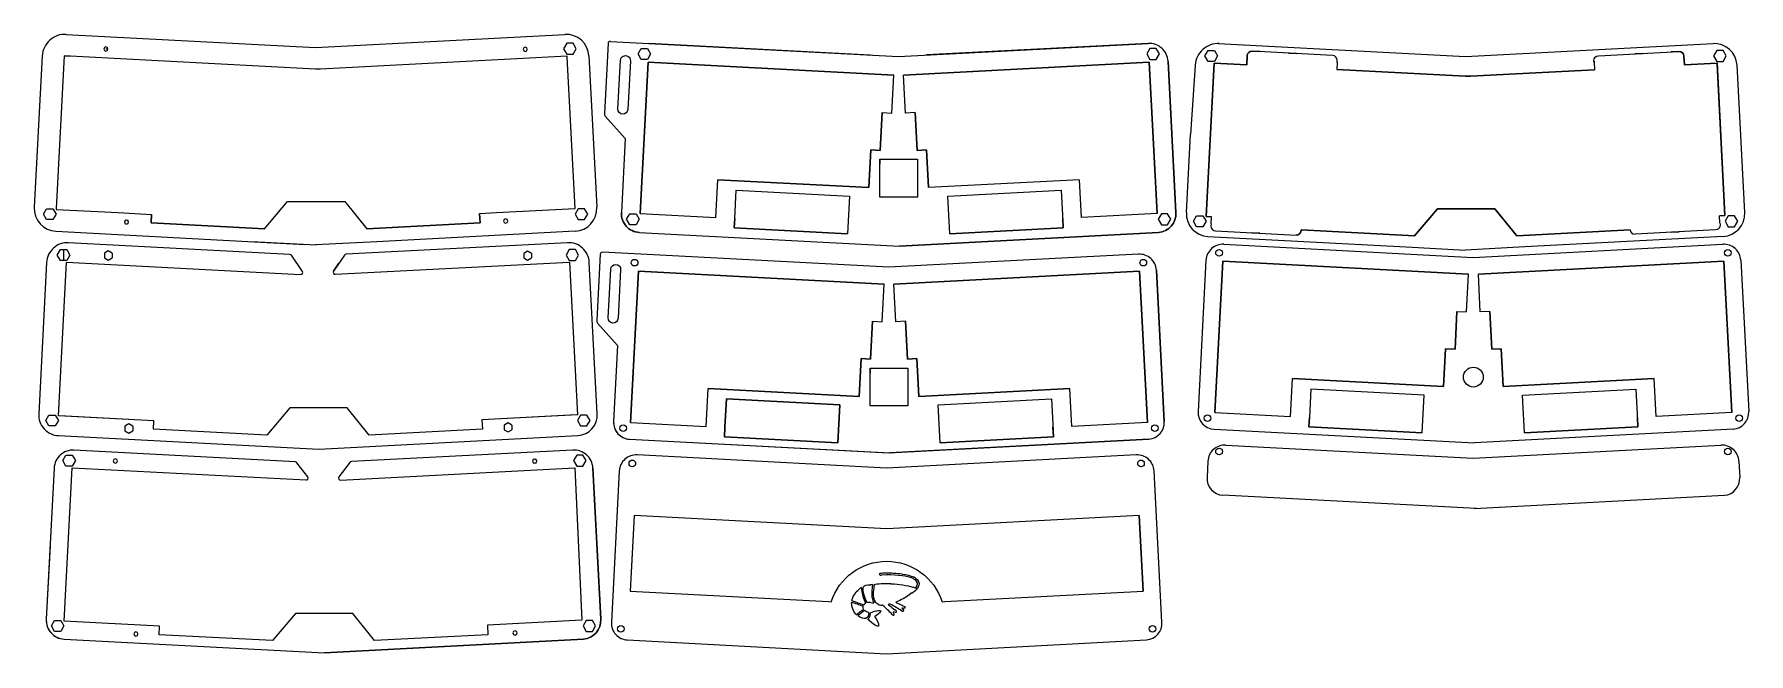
# Model space of a CAD drawing. Header units: millimetres. Extents: x 74 to 937, y -232 to 80.
import ezdxf

# ---------------------------------------------------------------- set-up
doc = ezdxf.new("R2010")
doc.units = ezdxf.units.MM
doc.layers.get('0').update_dxf_attribs({"lineweight": 5, "true_color": 0xffffff})

msp = doc.modelspace()

# ---------------------------------------------------------------- linework, layer by layer
for p, q in [((89.97, 79.64), (215.52, 73.06)), ((215.52, 73.06), (341.07, 79.64)), ((110.99, 72.24), (109.94, 72.24)), ((362.8, 75.17), (360.95, 39.88)), ((363.95, 76.09), (509.05, 68.48)), ((494.98, 69.22), (383.49, 75.06)), ((509.05, 68.48), (634.7, 75.06)), ((634.7, 75.06), (523.21, 69.27)), ((670, 75), (794.61, 68.47)), ((727.7, 69.02), (687.16, 71.15)), ((705.43, 70.19), (709.43, 69.98)), ((705.43, 70.19), (709.43, 69.98)), ((709.43, 69.98), (705.43, 70.19)), ((794.61, 68.47), (919.21, 75)), ((861.52, 68.89), (902.06, 71.02)), ((883.79, 70.06), (879.79, 69.85)), ((883.79, 70.06), (879.79, 69.85)), ((879.79, 69.85), (883.79, 70.06)), ((77.88, 68.76), (73.89, -7.34)), ((88.9, 68.81), (91.84, 68.66)), ((353.16, 68.76), (357.15, -7.34)), ((644.79, 66.07), (648.78, -10.03)), ((648.78, -10.03), (644.8, 66.07)), ((658.52, 64.1), (656.09, 29.23)), ((667.99, 65.22), (670.93, 65.07)), ((684.64, 68.88), (684.4, 64.36)), ((729.93, 65.58), (729.74, 61.98)), ((859.29, 65.45), (859.48, 61.85)), ((904.58, 68.75), (904.82, 64.23)), ((935.18, -9.99), (931.3, 64.12)), ((361.28, 38.49), (371.47, 27.17)), ((371.47, 27.17), (369.52, -10.03)), ((654.03, -9.99), (656.09, 29.23)), ((499.63, 16.8), (499.63, 14.28)), ((518.68, 16.8), (518.68, 14.28)), ((600.25, 6.5), (524.15, 2.52)), ((132.69, -15.19), (132.91, -10.93)), ((189.76, -18.18), (132.69, -15.19)), ((298.35, -15.19), (241.28, -18.18)), ((298.1, -10.44), (298.35, -15.19)), ((426.32, -17.77), (426.57, -13.02)), ((666.47, -15.75), (666.66, -12.15)), ((922.72, -15.25), (922.53, -11.65)), ((84.77, -19.43), (184.64, -24.66)), ((183.45, -24.6), (215.87, -26.3)), ((184.64, -24.66), (210.33, -26.01)), ((246.4, -24.66), (215.52, -26.28)), ((346.27, -19.43), (246.4, -24.66)), ((378.51, -20.01), (509.61, -26.88)), ((378.51, -20.01), (509.61, -26.88)), ((509.61, -26.88), (640, -20)), ((640, -20.01), (509.61, -26.88)), ((664.91, -22.07), (764.78, -27.31)), ((668.69, -19.19), (709.24, -21.32)), ((690.96, -20.36), (686.97, -20.15)), ((690.96, -20.36), (686.97, -20.15)), ((686.97, -20.15), (690.96, -20.36)), ((711.76, -19.05), (711.77, -18.78)), ((924.3, -22.07), (824.44, -27.31)), ((920.49, -18.69), (879.95, -20.82)), ((898.23, -19.86), (902.22, -19.65)), ((898.23, -19.86), (902.22, -19.65)), ((902.22, -19.65), (898.23, -19.86)), ((88.65, -28.66), (88.65, -34.16)), ((111.16, -29.26), (109.16, -30.42)), ((109.16, -30.42), (109.16, -32.73)), ((109.16, -32.73), (111.16, -33.88)), ((113.16, -30.42), (111.16, -29.26)), ((111.16, -33.88), (113.16, -32.73)), ((113.16, -30.42), (113.16, -32.73)), ((322.32, -29.39), (320.32, -30.55)), ((320.32, -30.55), (320.32, -32.85)), ((320.32, -32.85), (322.32, -34.01)), ((324.32, -30.55), (322.32, -29.39)), ((322.32, -34.01), (324.32, -32.85)), ((324.32, -30.55), (324.32, -32.85)), ((629.86, -30.97), (504.2, -37.55)), ((663.9, -34.03), (659.92, -110.13)), ((672.94, -25.99), (798.5, -32.56)), ((764.78, -27.31), (794.61, -28.87)), ((824.44, -27.31), (794.61, -28.87)), ((798.5, -32.56), (924.15, -25.98)), ((933.19, -34.03), (937.18, -110.13)), ((224.51, -39.54), (227.28, -35.51)), ((638.91, -39.01), (642.89, -115.12)), ((494.73, -88.23), (494.73, -90.76)), ((513.78, -88.23), (513.78, -90.76)), ((346.88, -111.75), (299.32, -114.25)), ((134.12, -114.75), (86.56, -112.25)), ((121.52, -116.31), (119.52, -117.46)), ((119.52, -117.46), (119.52, -119.77)), ((119.52, -119.77), (121.52, -120.92)), ((123.52, -117.46), (121.52, -116.31)), ((121.52, -120.92), (123.52, -119.77)), ((123.52, -117.46), (123.52, -119.77)), ((190.97, -121.99), (133.9, -119)), ((299.57, -119), (242.5, -121.99)), ((299.32, -114.25), (299.57, -119)), ((312.43, -115.78), (310.43, -116.94)), ((310.43, -116.94), (310.43, -119.24)), ((310.43, -119.24), (312.43, -120.4)), ((314.43, -116.94), (312.43, -115.78)), ((312.43, -120.4), (314.43, -119.24)), ((314.43, -116.94), (314.43, -119.24)), ((667.96, -119.06), (799.06, -125.93)), ((715.71, -117.82), (715.96, -113.07)), ((929.45, -119.04), (799.06, -125.93)), ((373.67, -124.05), (504.77, -130.92)), ((635.16, -124.05), (504.77, -130.92)), ((673.89, -127.04), (798.5, -133.56)), ((798.5, -133.56), (923.21, -127.03)), ((326.61, -134.98), (326.61, -134.98)), ((664.85, -135.08), (664.41, -143.28)), ((932.25, -135.08), (932.69, -143.33)), ((355.15, -138.52), (359.14, -214.62)), ((359.14, -214.62), (355.16, -138.51)), ((800.01, -158.95), (672.45, -152.21)), ((799.01, -158.9), (924.96, -152.24)), ((375.95, -162.46), (373.95, -200.51)), ((630.25, -162.46), (631.25, -181.48)), ((81.83, -177.42), (79.88, -214.62)), ((631.25, -181.48), (632.25, -200.51)), ((496.83, -197.32), (496.86, -197.13)), ((496.86, -197.13), (497.31, -197.09)), ((517.62, -193.89), (517.62, -193.89)), ((493.24, -206.2), (493.18, -206.11)), ((494.93, -206.24), (493.24, -206.2)), ((504.71, -206.95), (504.59, -206.98)), ((504.93, -207.06), (504.71, -206.95)), ((494.92, -211.66), (494.95, -211.42)), ((500.93, -207.48), (500.67, -207.48)), ((501.16, -207.67), (500.93, -207.48)), ((122.77, -221.9), (122.77, -221.9)), ((316.72, -221.37), (316.72, -221.37)), ((597.74, -222.92), (597.74, -222.92)), ((88.87, -224.6), (219.96, -231.47)), ((88.87, -224.6), (219.96, -231.47)), ((219.96, -231.47), (350.36, -224.59)), ((350.36, -224.6), (219.96, -231.47))]:
    msp.add_line(p, q)
at = {"color": 0, "linetype": 'Continuous'}
for p, q in [((109.94, 73.29), (109.94, 73.29)), ((109.94, 73.29), (109.94, 73.29)), ((109.94, 73.29), (109.94, 73.29)), ((321.1, 73.16), (321.1, 73.16)), ((321.1, 73.16), (321.1, 73.16)), ((321.1, 73.16), (321.1, 73.16)), ((322.15, 72.11), (322.15, 72.11)), ((689.03, 69.7), (689.03, 69.7)), ((689.03, 69.7), (689.03, 69.7)), ((689.03, 69.7), (689.03, 69.7)), ((729.93, 65.58), (729.97, 66.5)), ((729.93, 65.58), (729.97, 66.5)), ((859.29, 65.45), (859.25, 66.37)), ((859.29, 65.45), (859.25, 66.37)), ((859.5, 65.26), (859.46, 66.18)), ((120.3, -13.75), (120.3, -13.75)), ((120.3, -13.75), (120.3, -13.75)), ((120.3, -13.75), (120.3, -13.75)), ((121.35, -14.8), (121.35, -14.8)), ((311.21, -13.23), (311.21, -13.23)), ((311.21, -13.23), (311.21, -13.23)), ((311.21, -13.23), (311.21, -13.23)), ((312.26, -14.28), (312.26, -14.28)), ((666.47, -15.75), (666.42, -16.67)), ((666.47, -15.75), (666.42, -16.67)), ((922.72, -15.25), (922.77, -16.17)), ((922.72, -15.25), (922.77, -16.17)), ((114.69, -133.92), (114.69, -133.92)), ((114.69, -133.92), (114.69, -133.92)), ((114.69, -133.92), (114.69, -133.92)), ((325.85, -134.05), (325.85, -134.05)), ((325.85, -134.05), (325.85, -134.05)), ((325.85, -134.05), (325.85, -134.05)), ((326.9, -135.1), (326.9, -135.1)), ((125.05, -220.97), (125.05, -220.97)), ((125.05, -220.97), (125.05, -220.97)), ((125.05, -220.97), (125.05, -220.97)), ((126.1, -222.02), (126.1, -222.02)), ((315.96, -220.44), (315.96, -220.44)), ((315.96, -220.44), (315.96, -220.44)), ((315.96, -220.44), (315.96, -220.44)), ((317.01, -221.49), (317.01, -221.49))]:
    msp.add_line(p, q, dxfattribs=at)
for points in [[(342.01, 75.15), (340.43, 72.4), (342.01, 69.65), (345.19, 69.65), (346.78, 72.4), (345.19, 75.15)], [(379.48, 67.06), (377.89, 69.81), (379.48, 72.56), (382.66, 72.56), (384.25, 69.81), (382.66, 67.06)], [(638.82, 72.56), (635.64, 72.56), (634.06, 69.81), (635.64, 67.06), (638.82, 67.06), (640.41, 69.81)], [(664.94, 71.55), (668.11, 71.55), (669.7, 68.8), (668.11, 66.05), (664.94, 66.05), (663.35, 68.8)], [(664.94, 66.05), (663.35, 68.8), (664.94, 71.55), (668.11, 71.55), (669.7, 68.8), (668.11, 66.05)], [(687.16, 71.15), (691.15, 70.94)], [(687.16, 71.15), (691.15, 70.94)], [(687.16, 71.15), (691.15, 70.94)], [(687.16, 71.15), (691.15, 70.94)], [(902.06, 71.02), (898.07, 70.81)], [(902.06, 71.02), (898.07, 70.81)], [(924.28, 66.05), (925.86, 68.8), (924.28, 71.55), (921.1, 71.55), (919.51, 68.8), (921.1, 66.05)], [(217.99, 62.17), (215.49, 62.17), (114.1, 67.49), (88.9, 68.81), (84.88, -7.92), (84.85, -8.42), (116.14, -10.06), (132.91, -10.93), (132.69, -15.19), (189.76, -18.18), (201.37, -4.51), (230.27, -4.51), (241.28, -18.18), (298.35, -15.19), (298.1, -10.44), (306.58, -9.99), (346.16, -7.92), (342.17, 68.19), (342.15, 68.69), (316.95, 67.36)], [(499.9, 21.29), (500.9, 40.31), (505.65, 40.06), (506.65, 59.09), (383, 65.58), (379.01, -10.53), (417.06, -12.52), (418.05, 6.5), (494.15, 2.52), (495.15, 21.54), (499.9, 21.29), (500.9, 40.31)], [(383, 65.58), (379.01, -10.53)], [(383, 65.58), (506.65, 59.09)], [(517.4, 40.31), (512.65, 40.06), (511.65, 59.09), (635.31, 65.58), (639.29, -10.53), (601.24, -12.52), (600.25, 6.5), (524.15, 2.52), (523.16, 21.54), (518.4, 21.29), (517.4, 40.31), (518.4, 21.29), (523.16, 21.54), (524.15, 2.52), (523.16, 21.54), (518.4, 21.29)], [(639.29, -10.53), (635.31, 65.58), (511.65, 59.09), (635.31, 65.58)], [(667.99, 65.22), (663.94, -12.01)], [(667.99, 65.22), (663.94, -12.01)], [(684.4, 64.36), (667.99, 65.22)], [(684.4, 64.36), (667.99, 65.22)], [(684.4, 64.36), (684.64, 68.88)], [(684.64, 68.88), (684.4, 64.36)], [(684.4, 64.36), (684.64, 68.88)], [(684.64, 68.88), (684.4, 64.36)], [(729.74, 61.98), (794.58, 58.58)], [(797.08, 58.58), (859.48, 61.85)], [(904.58, 68.75), (904.82, 64.23)], [(904.58, 68.75), (904.82, 64.23)], [(904.82, 64.23), (921.24, 65.09)], [(904.82, 64.23), (921.24, 65.09)], [(925.25, -11.51), (921.24, 65.09)], [(925.25, -11.51), (921.26, 64.59)], [(797.08, 58.58), (794.58, 58.58)], [(494.15, 2.52), (495.15, 21.54), (499.9, 21.29), (495.15, 21.54)], [(499.63, 7.28), (499.63, 16.8), (509.15, 16.8), (518.68, 16.8), (518.68, 7.28), (518.68, -2.25), (509.15, -2.25), (499.63, -2.25)], [(418.05, 6.5), (494.15, 2.52)], [(427.32, 1.25), (484.39, -1.74), (483.39, -20.77), (426.32, -17.77), (426.57, -13.02)], [(533.92, -1.74), (590.99, 1.25), (591.98, -17.77), (534.91, -20.77)], [(84.83, -10.8), (83.24, -13.55), (80.07, -13.55), (78.48, -10.8), (80.07, -8.05), (83.24, -8.05)], [(347.8, -13.55), (350.97, -13.55), (352.56, -10.8), (350.97, -8.05), (347.8, -8.05), (346.21, -10.8), (347.8, -13.55), (350.97, -13.55), (352.56, -10.8), (350.97, -8.05), (347.8, -8.05), (346.21, -10.8)], [(780.46, -8.11), (768.85, -21.78)], [(780.46, -8.11), (768.85, -21.78)], [(780.46, -8.11), (768.85, -21.78)], [(780.46, -8.11), (768.85, -21.78)], [(780.46, -8.11), (809.36, -8.11)], [(780.46, -8.11), (809.36, -8.11)], [(780.46, -8.11), (809.36, -8.11)], [(780.46, -8.11), (809.36, -8.11)], [(820.37, -21.78), (809.36, -8.11)], [(820.37, -21.78), (809.36, -8.11)], [(820.37, -21.78), (809.36, -8.11)], [(820.37, -21.78), (809.36, -8.11)], [(376.88, -16.14), (373.7, -16.14), (372.11, -13.39), (373.7, -10.64), (376.88, -10.64), (378.46, -13.39)], [(426.32, -17.77), (426.57, -13.02)], [(591.73, -13.02), (591.98, -17.77)], [(591.73, -13.02), (591.98, -17.77)], [(646.19, -13.39), (644.6, -10.64), (641.43, -10.64), (639.84, -13.39), (641.43, -16.14), (644.6, -16.14)], [(662.33, -17.15), (659.16, -17.15), (657.57, -14.4), (659.16, -11.65), (662.33, -11.65), (663.92, -14.4)], [(666.66, -12.15), (663.94, -12.01)], [(922.53, -11.65), (925.25, -11.51)], [(931.65, -14.4), (930.06, -11.65), (926.88, -11.65), (925.29, -14.4), (926.88, -17.15), (930.06, -17.15)], [(930.06, -11.65), (926.88, -11.65), (925.29, -14.4), (926.88, -17.15), (930.06, -17.15), (931.65, -14.4)], [(925.29, -14.4), (926.88, -17.15), (930.06, -17.15), (931.65, -14.4), (930.06, -11.65), (926.88, -11.65)], [(930.06, -17.15), (931.65, -14.4), (930.06, -11.65), (926.88, -11.65), (925.29, -14.4), (926.88, -17.15)], [(483.39, -20.77), (426.32, -17.77)], [(591.98, -17.77), (534.91, -20.77)], [(768.85, -21.78), (711.77, -18.78)], [(768.85, -21.78), (711.77, -18.78)], [(768.85, -21.78), (711.77, -18.78)], [(768.85, -21.78), (711.77, -18.78)], [(877.44, -18.78), (820.37, -21.78)], [(877.44, -18.78), (820.37, -21.78)], [(877.44, -18.78), (820.37, -21.78)], [(877.44, -18.78), (820.37, -21.78)], [(877.44, -18.78), (820.37, -21.78)], [(877.44, -18.78), (820.37, -21.78)], [(90.24, -28.66), (91.83, -31.41), (90.24, -34.16), (87.07, -34.16), (85.48, -31.41), (87.07, -28.66)], [(341.64, -31.41), (343.23, -34.16), (346.4, -34.16), (347.99, -31.41), (346.4, -28.66), (343.23, -28.66)], [(789.3, -78.76), (790.29, -59.73), (795.05, -59.98), (796.05, -40.96), (672.39, -34.47), (668.4, -110.57), (706.45, -112.57), (707.45, -93.54), (783.54, -97.53), (784.54, -78.51)], [(672.39, -34.47), (668.4, -110.57)], [(672.39, -34.47), (668.4, -110.57)], [(672.39, -34.47), (796.05, -40.96)], [(672.39, -34.47), (796.05, -40.96)], [(802.04, -59.98), (801.05, -40.96), (924.7, -34.47), (928.69, -110.57), (890.63, -112.57), (889.65, -93.54), (813.55, -97.53), (812.55, -78.51), (807.8, -78.76), (806.8, -59.73)], [(928.69, -110.57), (924.7, -34.47), (801.05, -40.96), (924.7, -34.47)], [(928.69, -110.57), (924.7, -34.47), (801.05, -40.96), (924.7, -34.47)], [(500.76, -64.97), (501.76, -45.95), (378.1, -39.46), (374.11, -115.56), (412.16, -117.56), (413.16, -98.53), (489.25, -102.52), (490.25, -83.5), (495.01, -83.75), (496, -64.72)], [(495.01, -83.75), (496, -64.72), (500.76, -64.97), (501.76, -45.95), (378.1, -39.46), (374.11, -115.56), (412.16, -117.56), (413.16, -98.53), (489.25, -102.52), (490.25, -83.5)], [(378.1, -39.46), (374.11, -115.56)], [(378.1, -39.46), (374.11, -115.56)], [(378.1, -39.46), (501.76, -45.95)], [(378.1, -39.46), (501.76, -45.95)], [(507.75, -64.97), (506.76, -45.95), (630.41, -39.46), (634.4, -115.56), (596.34, -117.56), (595.35, -98.53), (519.26, -102.52), (518.26, -83.5), (513.51, -83.75), (512.51, -64.72)], [(513.51, -83.75), (512.51, -64.72), (507.75, -64.97), (506.76, -45.95), (630.41, -39.46), (634.4, -115.56), (596.34, -117.56), (595.35, -98.53), (519.26, -102.52), (518.26, -83.5)], [(634.4, -115.56), (630.41, -39.46), (506.76, -45.95), (630.41, -39.46)], [(506.76, -45.95), (630.41, -39.46)], [(634.4, -115.56), (630.41, -39.46)], [(783.54, -97.53), (784.54, -78.51), (789.3, -78.76), (790.29, -59.73), (789.3, -78.76), (784.54, -78.51)], [(812.55, -78.51), (807.8, -78.76), (806.8, -59.73), (807.8, -78.76)], [(489.25, -102.52), (490.25, -83.5), (495.01, -83.75), (496, -64.72), (495.01, -83.75), (490.25, -83.5)], [(519.26, -102.52), (518.26, -83.5), (513.51, -83.75), (512.51, -64.72), (513.51, -83.75), (518.26, -83.5)], [(813.55, -97.53), (812.55, -78.51)], [(494.73, -97.76), (494.73, -88.23), (504.26, -88.23), (513.78, -88.23), (513.78, -97.76), (513.78, -107.28), (504.26, -107.28), (494.73, -107.28)], [(707.45, -93.54), (783.54, -97.53)], [(889.65, -93.54), (813.55, -97.53)], [(413.16, -98.53), (489.25, -102.52)], [(595.35, -98.53), (519.26, -102.52)], [(716.71, -98.8), (715.96, -113.07), (715.71, -117.82), (772.79, -120.81), (773.78, -101.79)], [(824.31, -120.81), (823.31, -101.79), (880.38, -98.8), (881.38, -117.82), (824.31, -120.81), (881.38, -117.82), (881.13, -113.07), (881.38, -117.82), (824.31, -120.81), (881.38, -117.82), (881.13, -113.07), (881.38, -117.82)], [(84.46, -111.87), (86.05, -114.62), (84.46, -117.37), (81.28, -117.37), (79.7, -114.62), (81.28, -111.87)], [(347.42, -114.62), (349.01, -117.37), (352.18, -117.37), (353.77, -114.62), (352.18, -111.87), (349.01, -111.87)], [(352.18, -117.37), (353.77, -114.62), (352.18, -111.87), (349.01, -111.87), (347.42, -114.62), (349.01, -117.37)], [(479.49, -106.78), (478.5, -125.8), (421.42, -122.81), (421.67, -118.05), (422.42, -103.79)], [(422.42, -103.79), (421.67, -118.05), (421.42, -122.81), (478.5, -125.8), (479.49, -106.78)], [(530.02, -125.8), (529.02, -106.78), (586.09, -103.79), (587.09, -122.81), (530.02, -125.8), (529.02, -106.78), (586.09, -103.79), (587.09, -122.81), (586.84, -118.05), (587.09, -122.81)], [(421.42, -122.81), (421.67, -118.05)], [(421.42, -122.81), (421.67, -118.05)], [(586.84, -118.05), (587.09, -122.81)], [(586.84, -118.05), (587.09, -122.81)], [(715.71, -117.82), (715.96, -113.07)], [(715.71, -117.82), (715.96, -113.07)], [(772.79, -120.81), (715.71, -117.82)], [(772.79, -120.81), (715.71, -117.82)], [(881.13, -113.07), (881.38, -117.82)], [(478.5, -125.8), (421.42, -122.81)], [(478.5, -125.8), (421.42, -122.81)], [(587.09, -122.81), (530.02, -125.8)], [(587.09, -122.81), (530.02, -125.8)], [(94.6, -134.78), (93.01, -137.53), (89.84, -137.53), (88.25, -134.78), (89.84, -132.03), (93.01, -132.03)], [(351.76, -134.78), (350.18, -132.03), (347, -132.03), (345.41, -134.78), (347, -137.53), (350.18, -137.53)], [(345.41, -134.78), (347, -137.53), (350.18, -137.53), (351.76, -134.78), (350.18, -132.03), (347, -132.03)], [(350.18, -132.03), (347, -132.03), (345.41, -134.78), (347, -137.53), (350.18, -137.53), (351.76, -134.78), (350.18, -132.03), (347, -132.03), (345.41, -134.78), (347, -137.53), (350.18, -137.53), (351.76, -134.78), (350.18, -132.03), (347, -132.03), (345.41, -134.78), (347, -137.53), (350.18, -137.53), (351.76, -134.78), (350.18, -132.03), (347, -132.03), (345.41, -134.78), (347, -137.53), (350.18, -137.53), (351.76, -134.78)], [(84.06, -220.73), (82.47, -217.98), (84.06, -215.23), (87.23, -215.23), (88.82, -217.98), (87.23, -220.73)], [(354.96, -220.73), (356.55, -217.98), (354.96, -215.23), (351.78, -215.23), (350.2, -217.98), (351.78, -220.73), (354.96, -220.73), (356.55, -217.98), (354.96, -215.23), (351.78, -215.23), (350.2, -217.98), (351.78, -220.73), (354.96, -220.73), (356.55, -217.98), (354.96, -215.23), (351.78, -215.23), (350.2, -217.98), (351.78, -220.73)]]:
    msp.add_lwpolyline(points, close=True)
for points in [[(374.04, 66.33), (372.75, 41.83, -1), (367.76, 42.09), (369.04, 66.59, -1)], [(369.52, -10.03, 0.414214), (378.51, -20.01, -0.414214)], [(640, -20, 0.407791), (648.78, -10.03, -0.407791)], [(80.09, -35.1), (76.11, -111.2, 0.414214), (86.04, -122.24), (217.14, -129.11), (347.53, -122.23, 0.411302), (357.36, -111.2), (353.37, -35.1, 0.414214), (342.34, -25.17), (230.84, -31.01, 0.244698), (230.04, -31.48), (224.51, -39.54, 0.606815), (225.41, -41.07), (343.35, -34.88), (347.38, -111.73), (299.32, -114.25), (299.57, -119), (242.5, -121.99), (231.49, -108.32), (202.58, -108.32), (190.97, -121.99), (133.9, -119), (134.12, -114.75), (86.07, -112.23), (90.12, -34.88), (207.97, -41.12, 0.606815), (208.87, -39.59), (203.41, -31.52, 0.244698), (202.61, -31.06), (91.13, -25.17, 0.414214)], [(357.11, -64.19, 0.120693), (357.43, -65.58), (367.63, -76.89), (365.62, -115.12, 0.414214), (373.67, -124.05), (504.2, -130.95), (635.16, -124.03, 0.403474), (642.89, -115.12), (638.91, -39.01, 0.417818), (629.86, -30.97), (504.2, -37.55), (360, -30, 0.415219), (358.85, -30.92)], [(367.86, -63.21, -1), (362.87, -62.94), (364.15, -38.45, -1), (369.14, -38.71)], [(355.16, -138.51, 0.417438), (345.06, -129.53), (233.56, -135.32, 0.244698), (232.77, -135.79), (227.19, -143.02, 0.606815), (228.09, -144.55), (346.14, -138.49), (349.65, -215.12), (302.09, -217.61), (302.34, -222.36), (245.27, -225.36), (234.26, -211.69), (205.36, -211.69), (193.75, -225.36), (136.68, -222.36), (136.9, -218.11), (88.84, -215.59), (92.89, -138.36), (210.74, -144.54, 0.606815), (211.64, -143.02), (206.13, -135.84, 0.244698), (205.33, -135.37), (93.85, -129.53, 0.414214), (83.87, -138.52), (79.88, -214.62, 0.414214), (88.87, -224.6), (219.96, -231.47), (350.36, -224.59, 0.407791), (359.14, -214.62)], [(364.47, -216.09, 0.414214), (372.51, -225.02), (503.05, -231.92), (634, -225, 0.403474), (641.73, -216.09), (637.75, -139.99, 0.417818), (628.71, -131.94), (503.05, -138.52), (377.49, -131.95, 0.417818), (368.46, -139.99)], [(630.25, -162.46), (503.1, -169.12), (375.95, -162.46), (374.95, -181.48), (373.95, -200.51), (473.82, -205.74), (475.21, -205.81, -0.729895), (530.99, -205.81), (532.38, -205.74), (632.25, -200.51)], [(350.36, -224.59, 0.407791), (359.14, -214.62, -0.407791)]]:
    msp.add_lwpolyline(points, format="xyb", close=True)
for centre, radius in [((376.18, -35.22), 1.67), ((632.34, -35.22), 1.67), ((670.47, -30.24), 1.67), ((926.63, -30.24), 1.67), ((798.55, -92.77), 5), ((664.68, -113.44), 1.67), ((932.41, -113.44), 1.67), ((370.39, -118.42), 1.67), ((638.12, -118.42), 1.67), ((670.47, -130.24), 1.67), ((926.63, -130.24), 1.67), ((375.02, -136.19), 1.67), ((631.18, -136.19), 1.67), ((369.24, -219.4), 1.67), ((636.96, -219.4), 1.67)]:
    msp.add_circle(centre, radius)
for centre, radius, start, end in [((89.36, 68.16), 11.5, 87, 177), ((341.68, 68.16), 11.5, 3, 93), ((363.84, 75.05), 1.04, 83.67636, 173.87304), ((635.31, 65.58), 9.51, 3, 93.63004), ((635.31, 65.58), 9.51, 3, 93.63004), ((670, 63.5), 11.5, 87, 177), ((919.82, 63.52), 11.5, 3, 93), ((363.95, 39.85), 3, 179.47225, 207), ((85.38, -7.94), 11.5, 177, 267), ((345.66, -7.94), 11.5, -87, 3), ((665.51, -10.59), 11.5, 177, 267), ((923.7, -10.59), 11.5, -87, 3), ((630.41, -39.46), 8.51, 3, 93.7041), ((672.39, -34.47), 8.5, 86.2959, 177), ((924.7, -34.47), 8.51, 3, 93.7041), ((668.4, -110.57), 8.5, 177, 267), ((928.69, -110.57), 8.5, -84.89125, 3), ((374.11, -115.56), 8.5, 177, 267), ((634.4, -115.56), 8.5, -84.89125, 3), ((673.34, -135.52), 8.5, 86.2959, 177), ((923.76, -135.52), 8.51, 3, 93.7041), ((672.9, -143.72), 8.5, 177, 267), ((924.2, -143.78), 8.5, -84.89125, 3), ((496.51, -216.24), 19.06, 91.60287, 94.69468), ((467.93, -192.5), 28.46, 349.87372, 350.42609), ((495.97, -197.22), 0.0289, -25.52921, 72.51291), ((520.85, -201.82), 24.44, 169.37925, 176.91145), ((503.6, -256.74), 59.98, 88.39947, 96.02212), ((499.9, -191.98), 0.422, 100.68953, 195.07867), ((499.9, -191.96), 0.435, 197.10998, 257.52565), ((500, -181.1), 11.28, 269.01838, 272.61441), ((503.19, -256.82), 65.35, 90.50062, 92.96273), ((503.94, -250.84), 59.37, 83.29224, 91.26646), ((510.88, -205.91), 12.99, 66.31514, 71.24701), ((511.93, -202.72), 9.66, 55.63372, 64.36628), ((512.68, -209.73), 11.77, 66.93162, 72.13057), ((510.24, -206.14), 14.3, 58.9636, 63.78918), ((514.82, -196.22), 4.7, 317.67903, 342.66273), ((-171.12, -2059.81), 1966.59, 70.31923, 70.49498), ((1536.97, 2741.85), 3128.99, 250.36627, 250.48087), ((492.07, -202.26), 3.96, 115.84391, 125.22841), ((489.91, -198.77), 0.436, -5.18669, 9.51231), ((499.07, -198.71), 8.72, 180.64795, 186.51491), ((449.87, -153.7), 67.88, 307.82691, 308.8801), ((503.46, 121.27), 327.62, 268.50733, 268.80467), ((503.89, -202.24), 8.3, 202.27146, 208.53523), ((496.42, -206.33), 0.211, 12.61283, 35.28582), ((500.63, -202.02), 5.46, 249.74656, 270.37229), ((505.94, -214.25), 7.39, 100.53711, 106.31204), ((517.24, -191.76), 20.39, 229.0042, 230.39269), ((479.41, -258.35), 57.29, 56.95865, 63.54558), ((510.43, -212.36), 6.9, 110.63468, 113.47438), ((532.9, -156.8), 55.31, 242.87232, 244.20259), ((595.49, -22), 203.93, 244.85253, 245.64802), ((499.87, -184.81), 22.74, 309.68326, 312.77459), ((515.48, -201.6), 0.197, 82.86119, 148.62114), ((515.47, -200.77), 0.639, 272.41159, 308.03026), ((511.61, -193.27), 9.06, 298.01867, 317.53403), ((517.31, -198.28), 0.623, 268.00931, 313.53935), ((89.36, -215.12), 9.5, 177, 267), ((89.36, -215.12), 9.5, 177, 267), ((489.48, -210.09), 2.72, 224.27503, 233.41978), ((165.76, 216.83), 536.55, 306.89329, 307.36647), ((830.9, -662.44), 565.13, 126.86013, 127.27972), ((468.42, -211.91), 23.09, 5.74122, 9.51335), ((344.26, -507.3), 331.7, 63.1425, 63.56969), ((506.04, -202.77), 17.08, 223.72852, 227.28274), ((489.39, -211.2), 5.55, 332.89749, 355.23472), ((504.65, -236.62), 27.01, 104.85007, 111.06122), ((497.62, -213.3), 0.448, 136.89713, 196.76098), ((463.67, -251.9), 57.98, 43.27048, 49.71593), ((571.35, -127.28), 104.57, 230.07374, 232.18579), ((508.71, -209.63), 3.8, 221.90121, 229.43246), ((506.44, -212.14), 0.417, 241.41616, 288.42093), ((524.67, -201.83), 20.5, 206.43814, 208.04364), ((501.76, -214.14), 5.51, 22.30901, 29.03497), ((506.47, -212.16), 0.397, -74.43355, 15.66992), ((500.68, -218.72), 11, 48.20501, 53.36324), ((507.66, -210.76), 0.422, -73.36081, 34.47197), ((511.68, -209.03), 1.66, 231.28075, 249.11282), ((511.55, -214.39), 5.4, 91.30474, 98.2856), ((543.17, -181.36), 42.63, 220.51976, 221.33469), ((511.19, -210.18), 0.417, 256.28786, 357.48626), ((510.98, -198.26), 10.74, 272.37089, 276.31957), ((512.04, -208.53), 0.427, 286.76793, 347.52096), ((511.98, -208.56), 0.483, -8.12315, 37.1159)]:
    msp.add_arc(centre, radius, start, end)
for points in [[(109.94, 73.29), (108.54, 73.29), (108.54, 71.19), (109.94, 71.19)], [(109.94, 73.29), (108.54, 73.29), (108.54, 71.19), (109.94, 71.19)], [(110.99, 72.24), (110.99, 73.64), (108.89, 73.64), (108.89, 72.24)], [(108.89, 72.24), (108.89, 70.84), (110.99, 70.84), (110.99, 72.24)], [(109.94, 71.19), (111.34, 71.19), (111.34, 73.29), (109.94, 73.29)], [(109.94, 71.19), (111.34, 71.19), (111.34, 73.29), (109.94, 73.29)], [(321.1, 73.16), (319.7, 73.16), (319.7, 71.06), (321.1, 71.06)], [(321.1, 73.16), (319.7, 73.16), (319.7, 71.06), (321.1, 71.06)], [(322.15, 72.11), (322.15, 73.51), (320.05, 73.51), (320.05, 72.11)], [(320.05, 72.11), (320.05, 70.71), (322.15, 70.71), (322.15, 72.11)], [(321.1, 71.06), (322.5, 71.06), (322.5, 73.16), (321.1, 73.16)], [(321.1, 71.06), (322.5, 71.06), (322.5, 73.16), (321.1, 73.16)], [(687.16, 71.15), (685.84, 71.22), (684.71, 70.2), (684.64, 68.88)], [(687.16, 71.15), (685.84, 71.22), (684.71, 70.2), (684.64, 68.88)], [(902.06, 71.02), (903.39, 71.09), (904.52, 70.07), (904.58, 68.75)], [(902.06, 71.02), (903.39, 71.09), (904.52, 70.07), (904.58, 68.75)], [(729.97, 66.5), (730.04, 67.82), (729.03, 68.95), (727.7, 69.02)], [(729.97, 66.5), (730.04, 67.82), (729.03, 68.95), (727.7, 69.02)], [(859.25, 66.37), (859.18, 67.7), (860.19, 68.83), (861.52, 68.89)], [(859.25, 66.37), (859.18, 67.7), (860.19, 68.83), (861.52, 68.89)], [(120.3, -13.75), (118.9, -13.75), (118.9, -15.85), (120.3, -15.85)], [(120.3, -13.75), (118.9, -13.75), (118.9, -15.85), (120.3, -15.85)], [(121.35, -14.8), (121.35, -13.4), (119.25, -13.4), (119.25, -14.8)], [(119.25, -14.8), (119.25, -16.2), (121.35, -16.2), (121.35, -14.8)], [(120.3, -15.85), (121.7, -15.85), (121.7, -13.75), (120.3, -13.75)], [(120.3, -15.85), (121.7, -15.85), (121.7, -13.75), (120.3, -13.75)], [(311.21, -13.23), (309.81, -13.23), (309.81, -15.33), (311.21, -15.33)], [(311.21, -13.23), (309.81, -13.23), (309.81, -15.33), (311.21, -15.33)], [(312.26, -14.28), (312.26, -12.88), (310.16, -12.88), (310.16, -14.28)], [(310.16, -14.28), (310.16, -15.68), (312.26, -15.68), (312.26, -14.28)], [(311.21, -15.33), (312.61, -15.33), (312.61, -13.23), (311.21, -13.23)], [(311.21, -15.33), (312.61, -15.33), (312.61, -13.23), (311.21, -13.23)], [(666.42, -16.67), (666.35, -17.99), (667.37, -19.12), (668.69, -19.19)], [(666.42, -16.67), (666.35, -17.99), (667.37, -19.12), (668.69, -19.19)], [(922.77, -16.17), (922.84, -17.49), (921.82, -18.62), (920.49, -18.69)], [(922.77, -16.17), (922.84, -17.49), (921.82, -18.62), (920.49, -18.69)], [(709.24, -21.32), (710.56, -21.39), (711.69, -20.37), (711.76, -19.05)], [(709.24, -21.32), (710.56, -21.39), (711.69, -20.37), (711.76, -19.05)], [(114.69, -133.92), (113.29, -133.92), (113.29, -136.02), (114.69, -136.02)], [(114.69, -133.92), (113.29, -133.92), (113.29, -136.02), (114.69, -136.02)], [(115.74, -134.97), (115.74, -133.57), (113.64, -133.57), (113.64, -134.97)], [(113.64, -134.97), (113.64, -136.37), (115.74, -136.37), (115.74, -134.97)], [(114.69, -136.02), (116.09, -136.02), (116.09, -133.92), (114.69, -133.92)], [(114.69, -136.02), (116.09, -136.02), (116.09, -133.92), (114.69, -133.92)], [(325.85, -134.05), (324.45, -134.05), (324.45, -136.15), (325.85, -136.15)], [(325.85, -134.05), (324.45, -134.05), (324.45, -136.15), (325.85, -136.15)], [(326.9, -135.1), (326.9, -133.7), (324.8, -133.7), (324.8, -135.1)], [(324.8, -135.1), (324.8, -136.5), (326.9, -136.5), (326.9, -135.1)], [(325.85, -136.15), (327.25, -136.15), (327.25, -134.05), (325.85, -134.05)], [(325.85, -136.15), (327.25, -136.15), (327.25, -134.05), (325.85, -134.05)], [(125.05, -220.97), (123.65, -220.97), (123.65, -223.07), (125.05, -223.07)], [(125.05, -220.97), (123.65, -220.97), (123.65, -223.07), (125.05, -223.07)], [(126.1, -222.02), (126.1, -220.62), (124, -220.62), (124, -222.02)], [(124, -222.02), (124, -223.42), (126.1, -223.42), (126.1, -222.02)], [(125.05, -223.07), (126.45, -223.07), (126.45, -220.97), (125.05, -220.97)], [(125.05, -223.07), (126.45, -223.07), (126.45, -220.97), (125.05, -220.97)], [(315.96, -220.44), (314.56, -220.44), (314.56, -222.54), (315.96, -222.54)], [(315.96, -220.44), (314.56, -220.44), (314.56, -222.54), (315.96, -222.54)], [(317.01, -221.49), (317.01, -220.09), (314.91, -220.09), (314.91, -221.49)], [(314.91, -221.49), (314.91, -222.89), (317.01, -222.89), (317.01, -221.49)], [(315.96, -222.54), (317.36, -222.54), (317.36, -220.44), (315.96, -220.44)], [(315.96, -222.54), (317.36, -222.54), (317.36, -220.44), (315.96, -220.44)]]:
    msp.add_open_spline(points, degree=3, dxfattribs=at)
for points in [[(684.64, 68.88), (684.71, 70.2), (685.84, 71.22), (687.16, 71.15)], [(684.64, 68.88), (684.71, 70.2), (685.84, 71.22), (687.16, 71.15)], [(684.64, 68.88), (684.71, 70.2), (685.84, 71.22), (687.16, 71.15)], [(684.64, 68.88), (684.71, 70.2), (685.84, 71.22), (687.16, 71.15)], [(684.64, 68.88), (684.71, 70.2), (685.84, 71.22), (687.16, 71.15)], [(684.64, 68.88), (684.71, 70.2), (685.84, 71.22), (687.16, 71.15)], [(684.64, 68.88), (684.71, 70.2), (685.84, 71.22), (687.16, 71.15)], [(684.64, 68.88), (684.71, 70.2), (685.84, 71.22), (687.16, 71.15)], [(904.58, 68.75), (904.52, 70.07), (903.39, 71.09), (902.06, 71.02)], [(904.58, 68.75), (904.52, 70.07), (903.39, 71.09), (902.06, 71.02)], [(904.58, 68.75), (904.52, 70.07), (903.39, 71.09), (902.06, 71.02)], [(904.58, 68.75), (904.52, 70.07), (903.39, 71.09), (902.06, 71.02)], [(711.76, -19.05), (711.69, -20.37), (710.56, -21.39), (709.24, -21.32)], [(711.76, -19.05), (711.69, -20.37), (710.56, -21.39), (709.24, -21.32)], [(711.76, -19.05), (711.69, -20.37), (710.56, -21.39), (709.24, -21.32)], [(711.76, -19.05), (711.69, -20.37), (710.56, -21.39), (709.24, -21.32)], [(711.76, -19.05), (711.69, -20.37), (710.56, -21.39), (709.24, -21.32)], [(711.76, -19.05), (711.69, -20.37), (710.56, -21.39), (709.24, -21.32)], [(711.76, -19.05), (711.69, -20.37), (710.56, -21.39), (709.24, -21.32)], [(711.76, -19.05), (711.69, -20.37), (710.56, -21.39), (709.24, -21.32)], [(877.44, -18.78), (877.5, -19.87), (878.63, -20.89), (879.95, -20.82)], [(491.98, -203.02), (490.42, -197.69), (491.08, -197.56), (494.95, -197.25)], [(495.95, -197.5), (495.66, -199.1), (495.19, -202.76), (496.21, -205.39)], [(515.06, -193.61), (511.96, -192.56), (507.08, -192.14), (500.52, -192.38)], [(505.28, -196.78), (509.5, -196.9), (513.24, -197.49), (516.29, -198.53)], [(510.87, -191.87), (513.24, -192.18), (515.12, -192.65), (516.56, -193.31)], [(518.59, -196.91), (518.64, -196.11), (518.25, -195.42), (517.38, -194.75)], [(517.62, -193.89), (519.14, -194.92), (519.71, -196.19), (519.31, -197.62)], [(517.74, -198.73), (518.25, -198.12), (518.55, -197.47), (518.59, -196.91)], [(485.63, -207.98), (485.58, -207.44), (485.39, -206.61), (485.51, -206.07)], [(485.61, -205.22), (485.51, -205.17), (486.59, -201.15), (489.79, -199.03)], [(490.4, -199.7), (490.77, -202.05), (491.37, -204.43), (492.48, -206.54)], [(493.18, -206.11), (492.88, -205.65), (492.37, -204.32), (491.98, -203.02)], [(496.78, -204.5), (496.47, -203.41), (496.36, -202.1), (496.44, -200.51)], [(498.74, -207.14), (497.85, -206.76), (497.15, -205.82), (496.78, -204.5)], [(514.39, -202.3), (512.69, -203.67), (510.43, -204.94), (507.99, -205.9)], [(487.54, -211.99), (486.38, -210.82), (485.8, -208.9), (485.63, -207.98)], [(488.98, -213.06), (488.93, -213.02), (488.55, -212.82), (488.6, -212.77)], [(492.55, -214.22), (491.7, -214.4), (490.37, -213.97), (488.98, -213.06)], [(494.11, -211.38), (494.1, -212.45), (493.67, -213.87), (492.55, -214.22)], [(493.7, -214.58), (493.68, -214.53), (493.97, -214.4), (494.33, -213.73)], [(498.03, -217.93), (497.14, -217.57), (495.89, -216.66), (494.46, -215.32)], [(497.19, -213.43), (497.65, -214.68), (499.54, -216.55), (499.01, -218)], [(500.12, -210.34), (500.09, -211.64), (498.26, -212.44), (497.29, -213)], [(497.73, -210.52), (498.01, -210.5), (499.95, -209.83), (500.12, -210.34)], [(506.91, -211.05), (506.45, -210.96), (506.3, -210.94), (506.31, -210.96)], [(507.78, -211.16), (507.69, -211.19), (507.6, -211.18), (506.91, -211.05)], [(511.17, -209.51), (511.6, -210), (511.62, -210.03), (511.61, -210.19)], [(511.4, -207.79), (512.27, -208.18), (512.29, -208.19), (512.36, -208.26)], [(499.01, -218), (498.91, -218.24), (498.2, -218), (498.03, -217.93)]]:
    msp.add_open_spline(points, degree=3)

doc.saveas('drawing.dxf')
